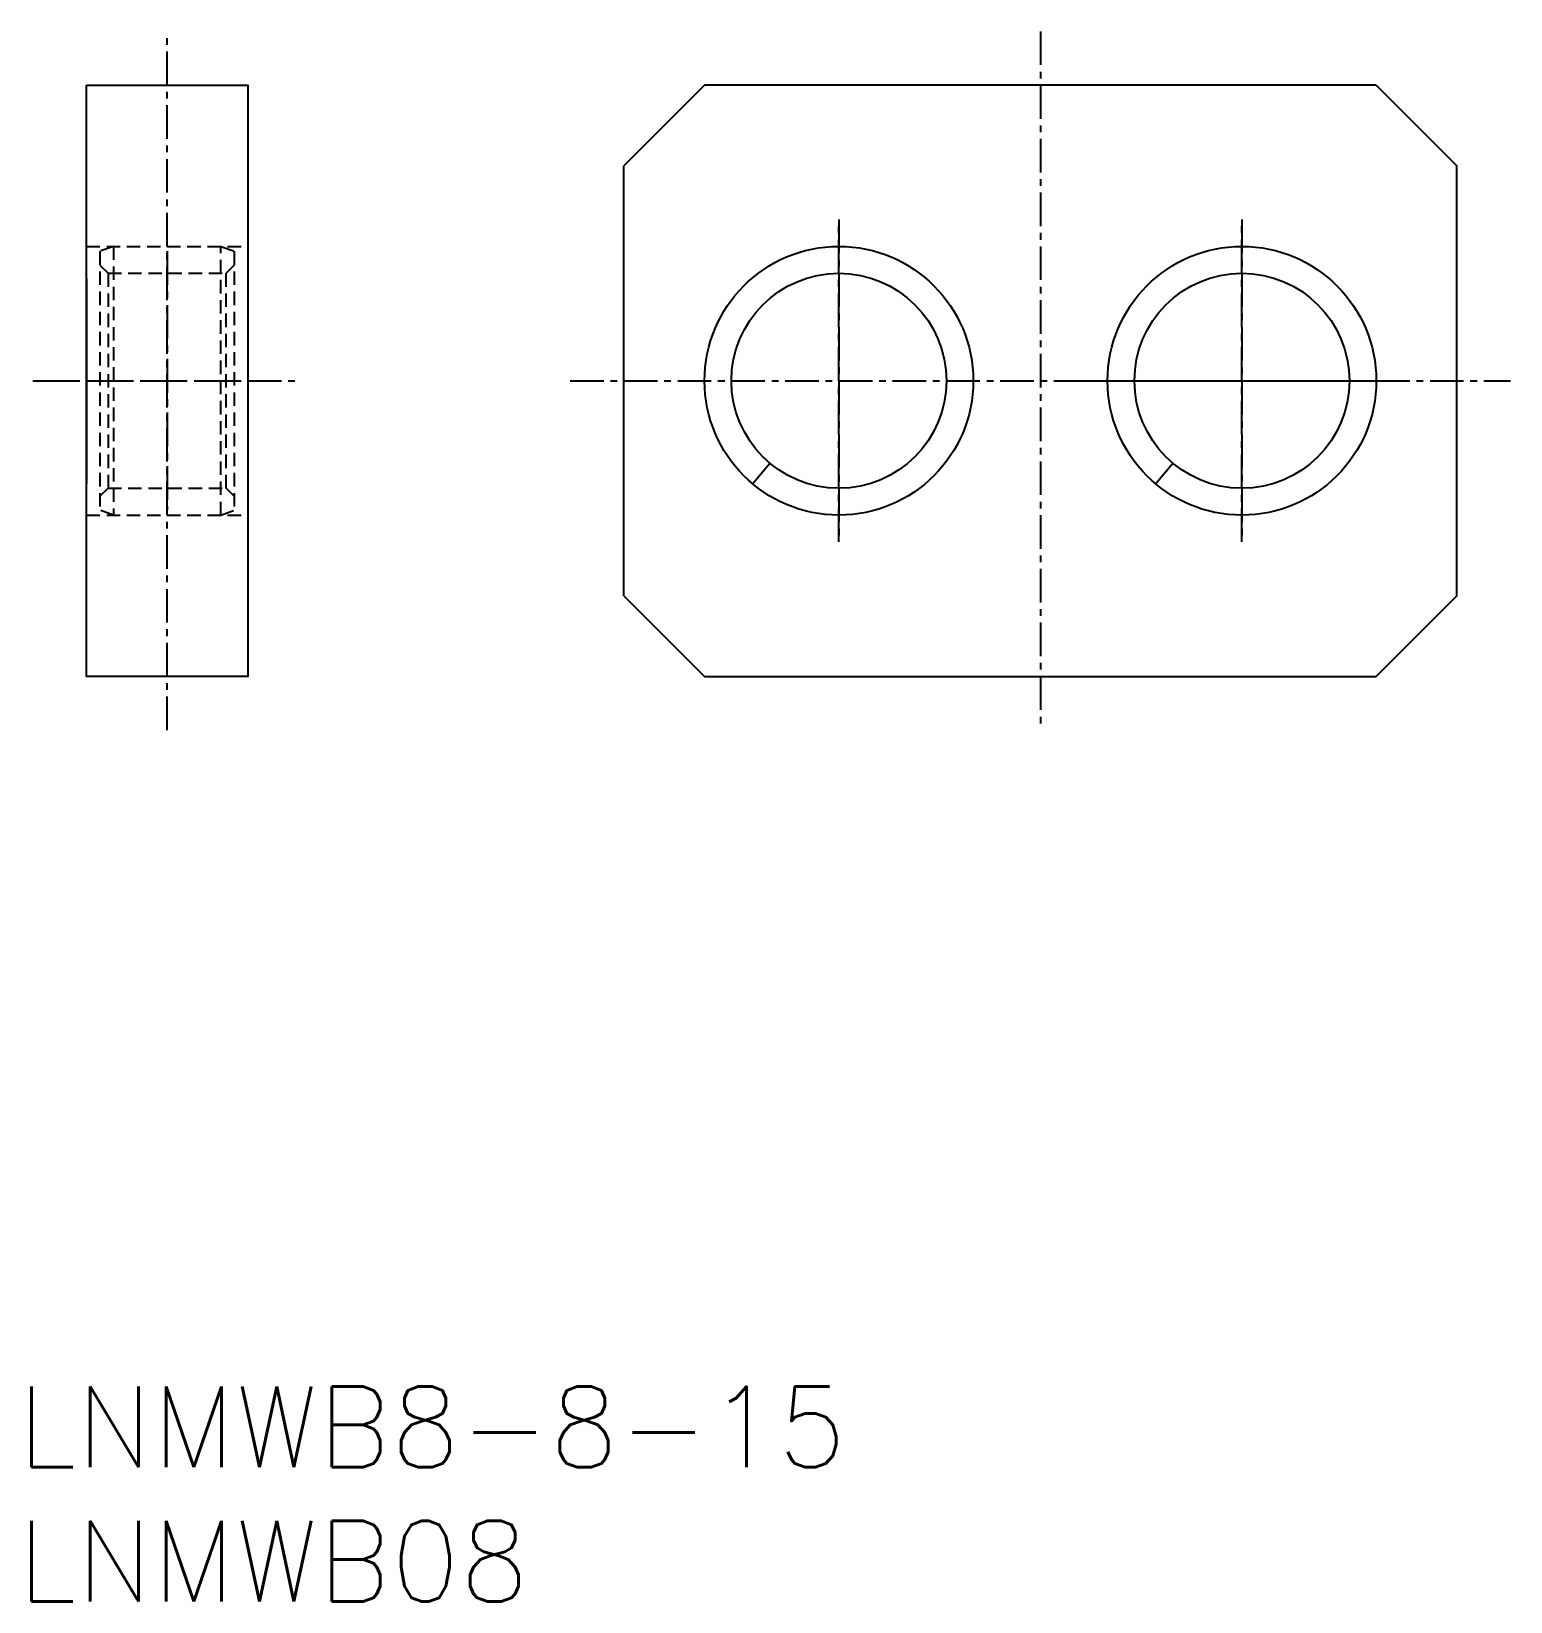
# Model space of a CAD drawing. Extents: x 99.8 to 154.8, y 57.2 to 115.6.
import ezdxf
from ezdxf.enums import TextEntityAlignment as Align

# ---------------------------------------------------------------- set-up
doc = ezdxf.new("R2010")
doc.units = 0
doc.header["$MEASUREMENT"] = 0
doc.linetypes.add('CENTER', pattern=[2, 1.25, -0.25, 0.25, -0.25])
doc.linetypes.add('DASHED', pattern=[0.75, 0.5, -0.25])
doc.layers.get('0').update_dxf_attribs({"linetype": 'CONTINUOUS'})
doc.layers.add('CENTER', color=1, linetype='CENTER')
doc.styles.get("Standard").update_dxf_attribs({"font": 'txt.shx', "bigfont": 'extfont.shx'})

msp = doc.modelspace()

# ---------------------------------------------------------------- linework, layer by layer
at = {"color": 7, "linetype": 'Continuous'}
for p, q in [((124.827, 113.586), (121.827, 110.586)), ((149.827, 113.586), (124.827, 113.586)), ((149.827, 113.586), (152.827, 110.586)), ((121.827, 94.586), (121.827, 110.586)), ((152.827, 94.586), (152.827, 110.586)), ((101.827, 106.404), (101.827, 98.768)), ((107.827, 106.404), (107.827, 98.768)), ((104.827, 99.586), (104.827, 99.586)), ((126.613, 98.756), (127.255, 99.522)), ((141.613, 98.756), (142.255, 99.522)), ((121.827, 94.586), (124.827, 91.586)), ((152.827, 94.586), (149.827, 91.586)), ((124.827, 91.586), (149.827, 91.586))]:
    msp.add_line(p, q, dxfattribs=at)
at = {"linetype": 'DASHED'}
for p, q in [((101.827, 107.586), (107.827, 107.586)), ((102.827, 107.586), (102.327, 107.404)), ((102.827, 107.586), (102.827, 97.586)), ((106.827, 97.586), (106.827, 107.586)), ((106.827, 107.586), (107.327, 107.404)), ((102.327, 107.404), (102.327, 97.768)), ((107.327, 107.404), (107.327, 97.768)), ((102.327, 106.886), (102.627, 106.586)), ((102.627, 106.586), (102.627, 98.586)), ((102.627, 106.586), (107.027, 106.586)), ((107.327, 106.886), (107.027, 106.586)), ((107.027, 98.586), (107.027, 106.586)), ((102.327, 98.286), (102.627, 98.586)), ((102.627, 98.586), (107.027, 98.586)), ((103.727, 98.586), (103.727, 98.586)), ((107.327, 98.286), (107.027, 98.586)), ((101.827, 97.586), (107.827, 97.586)), ((102.827, 97.586), (102.327, 97.768)), ((106.827, 97.586), (107.327, 97.768))]:
    msp.add_line(p, q, dxfattribs=at)
at = {"color": 3, "linetype": 'DASHED'}
msp.add_line((104.827, 98.586), (104.827, 98.586), dxfattribs=at)
at = {"color": 7, "linetype": 'Continuous'}
msp.add_lwpolyline([(101.827, 113.586), (107.827, 113.586), (107.827, 91.586), (101.827, 91.586)], close=True, dxfattribs=at)
for centre, radius in [((129.827, 102.586), 5), ((144.827, 102.586), 5), ((129.827, 102.586), 4), ((144.827, 102.586), 4)]:
    msp.add_circle(centre, radius, dxfattribs=at)
at = {"layer": 'CENTER', "color": 1, "linetype": 'CENTER'}
for p, q in [((104.827, 89.586), (104.827, 115.586)), ((137.327, 115.586), (137.327, 89.586)), ((129.827, 96.586), (129.827, 108.586)), ((129.827, 108.586), (129.827, 96.586)), ((144.827, 96.586), (144.827, 108.586)), ((144.827, 108.586), (144.827, 96.586)), ((104.827, 107.404), (104.827, 97.768)), ((99.827, 102.586), (109.827, 102.586)), ((100.327, 102.586), (108.327, 102.586)), ((119.827, 102.586), (154.827, 102.586)), ((123.827, 102.586), (135.827, 102.586)), ((138.827, 102.586), (150.827, 102.586))]:
    msp.add_line(p, q, dxfattribs=at)

# ---------------------------------------------------------------- texts
at = {"color": 7, "linetype": 'Continuous'}
for s, p in [('LNMWB8-8-15', (99.26, 63.657)), ('LNMWB08', (99.26, 58.657))]:
    msp.add_text(s, height=3, dxfattribs=at).set_placement(p, align=Align.MIDDLE_LEFT)

doc.saveas('drawing.dxf')
